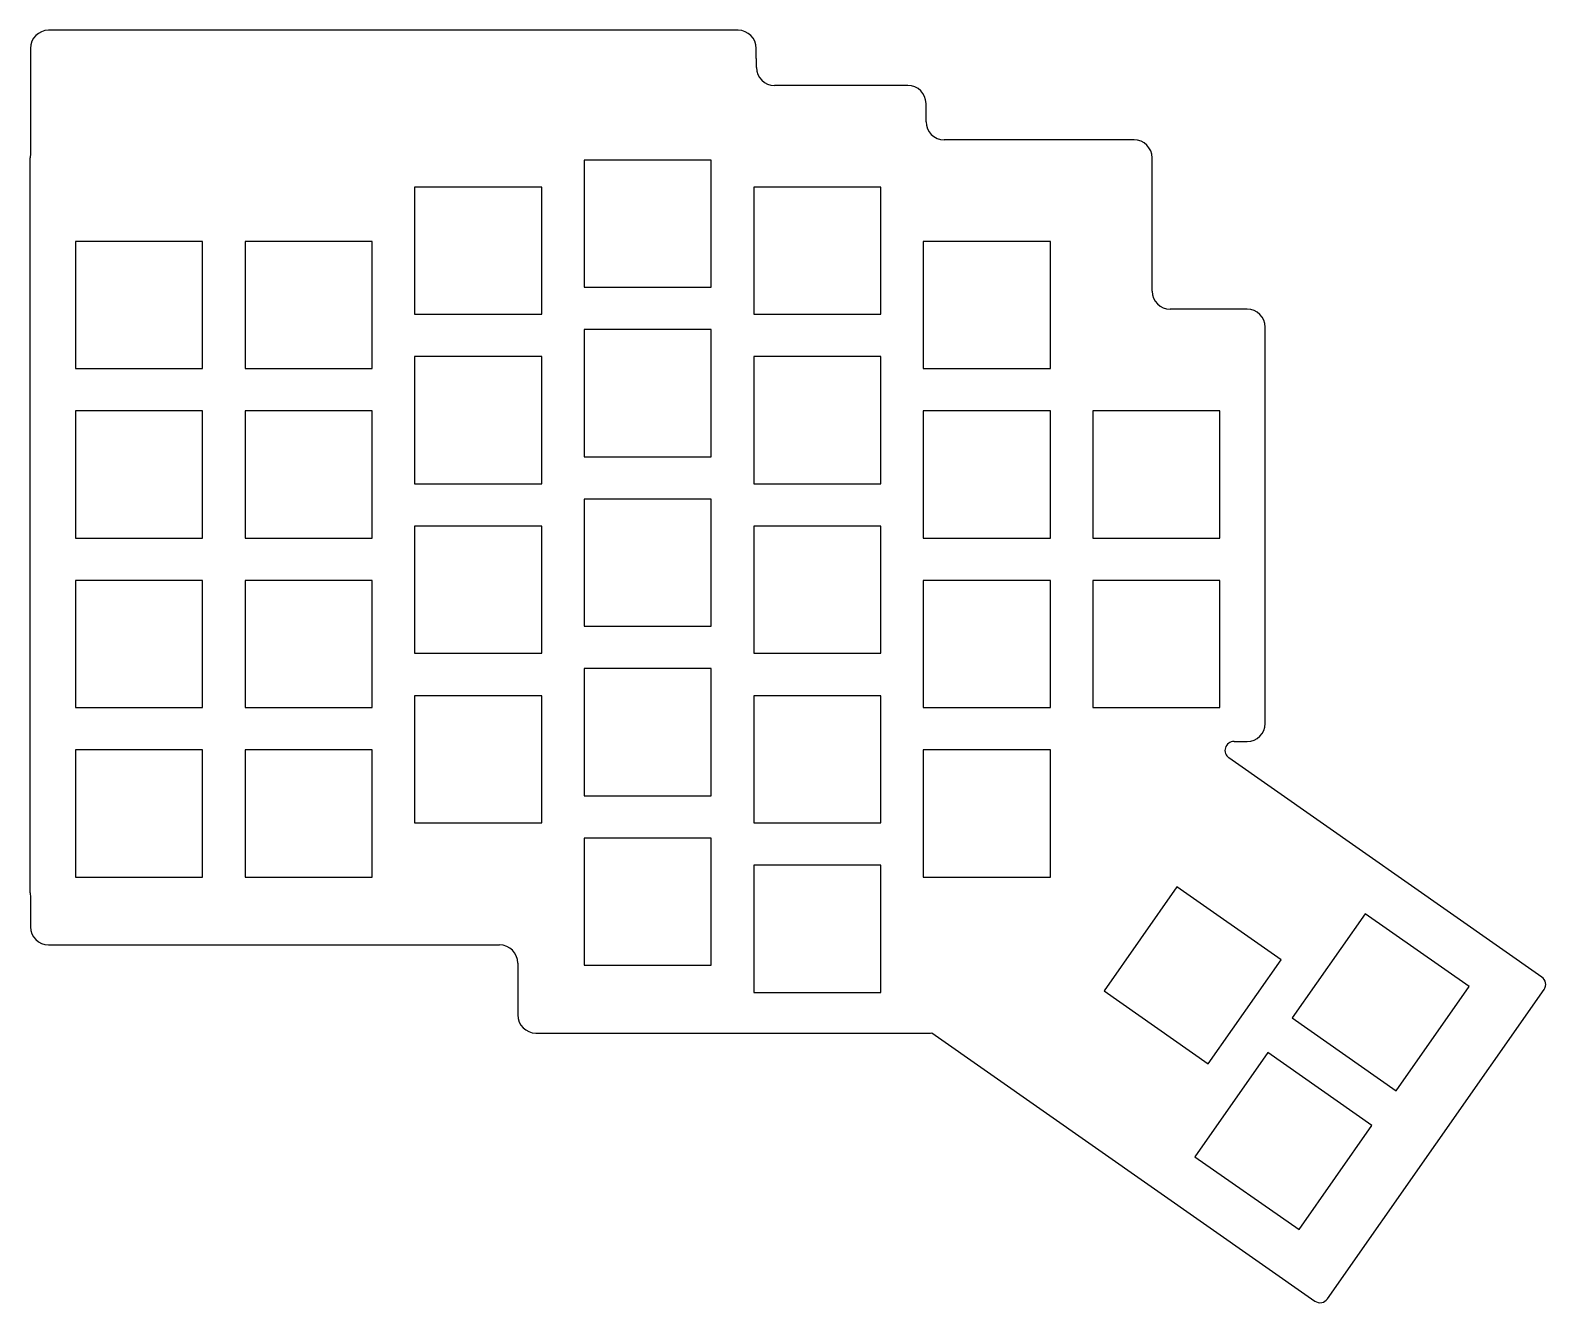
# Model space of a CAD drawing. Header units: millimetres. Extents: x 88 to 256, y -185 to -45.
import ezdxf

# ---------------------------------------------------------------- set-up
doc = ezdxf.new("R2010")
doc.units = ezdxf.units.MM

msp = doc.modelspace()

# ---------------------------------------------------------------- linework, layer by layer
for p, q in [((166.25, -44.62), (90, -44.62)), ((88, -46.62), (88, -58.41)), ((168.25, -47.73), (168.25, -46.62)), ((168.28, -47.73), (168.25, -47.73)), ((168.28, -48.73), (168.28, -47.73)), ((185.03, -50.73), (170.28, -50.73)), ((187.03, -54.73), (187.03, -52.73)), ((210.03, -56.73), (189.03, -56.73)), ((87.97, -140.03), (87.97, -58.73)), ((163.28, -58.98), (149.22, -58.98)), ((149.22, -58.98), (149.22, -73.03)), ((163.28, -73.03), (163.28, -58.98)), ((212.03, -73.47), (212.03, -58.73)), ((144.53, -61.98), (130.47, -61.98)), ((130.47, -61.98), (130.47, -76.03)), ((144.53, -76.03), (144.53, -61.98)), ((182.03, -61.98), (167.97, -61.98)), ((167.97, -61.98), (167.97, -76.03)), ((182.03, -76.03), (182.03, -61.98)), ((107.03, -67.97), (92.97, -67.97)), ((92.97, -67.97), (92.97, -82.03)), ((107.03, -82.03), (107.03, -67.97)), ((125.78, -67.97), (111.72, -67.97)), ((111.72, -67.97), (111.72, -82.03)), ((125.78, -82.03), (125.78, -67.97)), ((200.78, -67.97), (186.72, -67.97)), ((186.72, -67.97), (186.72, -82.03)), ((200.78, -82.03), (200.78, -67.97)), ((149.22, -73.03), (163.28, -73.03)), ((130.47, -76.03), (144.53, -76.03)), ((167.97, -76.03), (182.03, -76.03)), ((222.53, -75.47), (214.03, -75.47)), ((163.28, -77.72), (149.22, -77.72)), ((149.22, -77.72), (149.22, -91.78)), ((163.28, -91.78), (163.28, -77.72)), ((224.53, -121.28), (224.53, -77.47)), ((92.97, -82.03), (107.03, -82.03)), ((111.72, -82.03), (125.78, -82.03)), ((144.53, -80.72), (130.47, -80.72)), ((130.47, -80.72), (130.47, -94.78)), ((144.53, -94.78), (144.53, -80.72)), ((182.03, -80.72), (167.97, -80.72)), ((167.97, -80.72), (167.97, -94.78)), ((182.03, -94.78), (182.03, -80.72)), ((186.72, -82.03), (200.78, -82.03)), ((107.03, -86.72), (92.97, -86.72)), ((92.97, -86.72), (92.97, -100.78)), ((107.03, -100.78), (107.03, -86.72)), ((125.78, -86.72), (111.72, -86.72)), ((111.72, -86.72), (111.72, -100.78)), ((125.78, -100.78), (125.78, -86.72)), ((200.78, -86.72), (186.72, -86.72)), ((186.72, -86.72), (186.72, -100.78)), ((200.78, -100.78), (200.78, -86.72)), ((219.53, -86.72), (205.47, -86.72)), ((205.47, -86.72), (205.47, -100.78)), ((219.53, -100.78), (219.53, -86.72)), ((149.22, -91.78), (163.28, -91.78)), ((130.47, -94.78), (144.53, -94.78)), ((167.97, -94.78), (182.03, -94.78)), ((163.28, -96.47), (149.22, -96.47)), ((149.22, -96.47), (149.22, -110.53)), ((163.28, -110.53), (163.28, -96.47)), ((144.53, -99.47), (130.47, -99.47)), ((130.47, -99.47), (130.47, -113.53)), ((144.53, -113.53), (144.53, -99.47)), ((182.03, -99.47), (167.97, -99.47)), ((167.97, -99.47), (167.97, -113.53)), ((182.03, -113.53), (182.03, -99.47)), ((92.97, -100.78), (107.03, -100.78)), ((111.72, -100.78), (125.78, -100.78)), ((186.72, -100.78), (200.78, -100.78)), ((205.47, -100.78), (219.53, -100.78)), ((107.03, -105.47), (92.97, -105.47)), ((92.97, -105.47), (92.97, -119.53)), ((107.03, -119.53), (107.03, -105.47)), ((125.78, -105.47), (111.72, -105.47)), ((111.72, -105.47), (111.72, -119.53)), ((125.78, -119.53), (125.78, -105.47)), ((200.78, -105.47), (186.72, -105.47)), ((186.72, -105.47), (186.72, -119.53)), ((200.78, -119.53), (200.78, -105.47)), ((219.53, -105.47), (205.47, -105.47)), ((205.47, -105.47), (205.47, -119.53)), ((219.53, -119.53), (219.53, -105.47)), ((149.22, -110.53), (163.28, -110.53)), ((130.47, -113.53), (144.53, -113.53)), ((167.97, -113.53), (182.03, -113.53)), ((163.28, -115.22), (149.22, -115.22)), ((149.22, -115.22), (149.22, -129.28)), ((163.28, -129.28), (163.28, -115.22)), ((144.53, -118.22), (130.47, -118.22)), ((130.47, -118.22), (130.47, -132.28)), ((144.53, -132.28), (144.53, -118.22)), ((182.03, -118.22), (167.97, -118.22)), ((167.97, -118.22), (167.97, -132.28)), ((182.03, -132.28), (182.03, -118.22)), ((92.97, -119.53), (107.03, -119.53)), ((111.72, -119.53), (125.78, -119.53)), ((186.72, -119.53), (200.78, -119.53)), ((205.47, -119.53), (219.53, -119.53)), ((221.09, -123.28), (222.53, -123.28)), ((107.03, -124.22), (92.97, -124.22)), ((92.97, -124.22), (92.97, -138.28)), ((107.03, -138.28), (107.03, -124.22)), ((125.78, -124.22), (111.72, -124.22)), ((111.72, -124.22), (111.72, -138.28)), ((125.78, -138.28), (125.78, -124.22)), ((200.78, -124.22), (186.72, -124.22)), ((186.72, -124.22), (186.72, -138.28)), ((200.78, -138.28), (200.78, -124.22)), ((255.13, -149.33), (220.52, -125.09)), ((149.22, -129.28), (163.28, -129.28)), ((130.47, -132.28), (144.53, -132.28)), ((167.97, -132.28), (182.03, -132.28)), ((163.28, -133.97), (149.22, -133.97)), ((149.22, -133.97), (149.22, -148.03)), ((163.28, -148.03), (163.28, -133.97)), ((182.03, -136.97), (167.97, -136.97)), ((167.97, -136.97), (167.97, -151.03)), ((182.03, -151.03), (182.03, -136.97)), ((92.97, -138.28), (107.03, -138.28)), ((111.72, -138.28), (125.78, -138.28)), ((186.72, -138.28), (200.78, -138.28)), ((88, -140.34), (88, -143.78)), ((214.78, -139.36), (206.72, -150.87)), ((226.29, -147.42), (214.78, -139.36)), ((235.59, -142.33), (227.53, -153.84)), ((247.1, -150.39), (235.59, -142.33)), ((90, -145.78), (139.88, -145.78)), ((218.23, -158.92), (226.29, -147.42)), ((141.88, -147.78), (141.88, -153.53)), ((149.22, -148.03), (163.28, -148.03)), ((231.43, -184.92), (255.38, -150.72)), ((239.04, -161.9), (247.1, -150.39)), ((167.97, -151.03), (182.03, -151.03)), ((206.72, -150.87), (218.23, -158.92)), ((227.53, -153.84), (239.04, -161.9)), ((143.88, -155.53), (187.38, -155.53)), ((187.67, -155.5), (230.04, -185.17)), ((224.83, -157.69), (216.77, -169.2)), ((236.34, -165.75), (224.83, -157.69)), ((228.28, -177.26), (236.34, -165.75)), ((216.77, -169.2), (228.28, -177.26))]:
    msp.add_line(p, q)
for centre, radius, start, end in [((90, -46.62), 2, 90, 180), ((166.25, -46.62), 2, 0, 90), ((170.28, -48.73), 2, 180, 270), ((185.03, -52.73), 2, 0, 90), ((189.03, -54.73), 2, 180, 270), ((210.03, -58.73), 2, 0, 90), ((89.97, -58.73), 2, 170.9313, 180), ((214.03, -73.47), 2, 180, 270), ((222.53, -77.47), 2, 0, 90), ((222.53, -121.28), 2, 270, 0), ((221.09, -124.28), 1, 90, 235), ((89.97, -140.03), 2, 180, 189.0687), ((90, -143.78), 2, 180, 270), ((139.88, -147.78), 2, 0, 90), ((254.56, -150.15), 1, 325, 55), ((143.88, -153.53), 2, 180, 270), ((187.38, -153.53), 2, 270, 278.5009), ((230.61, -184.35), 1, 235, 325)]:
    msp.add_arc(centre, radius, start, end)

doc.saveas('drawing.dxf')
